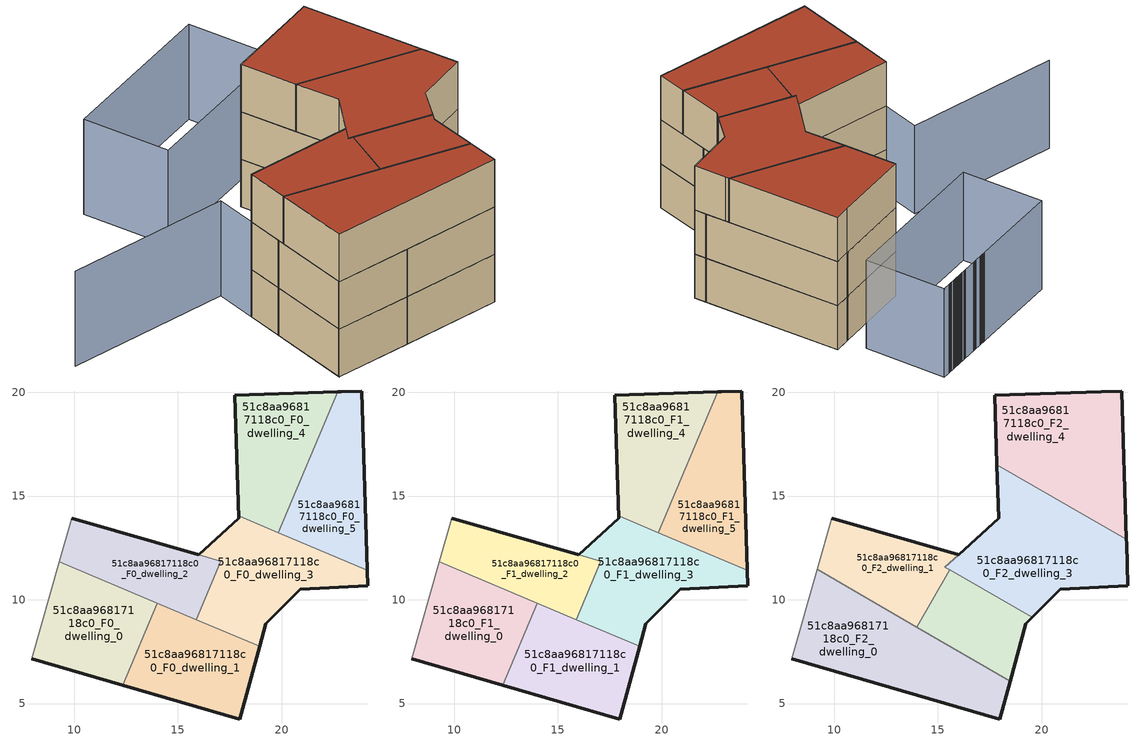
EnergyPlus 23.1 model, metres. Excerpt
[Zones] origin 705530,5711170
51c8aa96817118c0_F0_dwelling_0
 floor ground (EU_floor_Construction): 12.34,5.89 14.01,9.84 9.29,11.84 7.96,7.16 z0
 wall outside (EU_wall_Construction): 12.34,5.89 7.96,7.16 z0:3
 wall to 51c8aa96817118c0_F0_dwelling_1 (EU_wall_Construction): 14.01,9.84 12.34,5.89 z0:3
 wall adiabatic (EU_wall_Construction): 7.96,7.16 9.29,11.84 z0:3
 wall to 51c8aa96817118c0_F0_dwelling_2 (EU_wall_Construction): 9.29,11.84 14.01,9.84 z0:3
51c8aa96817118c0_F0_dwelling_1
 floor ground (EU_floor_Construction): 17.99,4.26 18.94,7.75 14.01,9.84 12.34,5.89 z0
 wall outside (EU_wall_Construction): 18.94,7.75 17.99,4.26 12.34,5.89 z0:3
 wall to 51c8aa96817118c0_F0_dwelling_3 (EU_wall_Construction): 15.88,9.05 18.94,7.75 z0:3
 wall to 51c8aa96817118c0_F0_dwelling_2 (EU_wall_Construction): 14.01,9.84 15.88,9.05 z0:3
51c8aa96817118c0_F0_dwelling_2
 floor ground (EU_floor_Construction): 15.88,9.05 17.07,11.87 9.88,13.93 9.29,11.84 z0
 wall outside (EU_wall_Construction): 9.88,13.93 16,12.17 z0:3
 wall to 51c8aa96817118c0_F0_dwelling_3 (EU_wall_Construction): 16,12.17 17.07,11.87 / 17.07,11.86 15.88,9.05 z0:3; 17.07,11.86,3 17.07,11.87,0 17.07,11.86,0
 wall adiabatic (EU_wall_Construction): 9.29,11.84 9.88,13.93 z0:3
51c8aa96817118c0_F0_dwelling_3
 floor ground (EU_floor_Construction): 24.16,10.69 24.13,11.42 17.98,14.02 17.94,13.92 16,12.17 17.07,11.87 15.88,9.05 18.94,7.75 19.24,8.85 20.9,10.51 z0
 wall outside (EU_wall_Construction): 16,12.17 17.94,13.92 / 24.13,11.42 24.16,10.69 20.9,10.51 19.24,8.85 18.94,7.75 z0:3
 wall to 51c8aa96817118c0_F0_dwelling_4 (EU_wall_Construction): 17.94,13.92 17.98,14.02 19.84,13.23 z0:3
 wall to 51c8aa96817118c0_F0_dwelling_5 (EU_wall_Construction): 19.84,13.23 24.13,11.42 z0:3
51c8aa96817118c0_F0_dwelling_4
 floor ground (EU_floor_Construction): 19.84,13.23 22.72,20.02 17.73,19.85 17.94,13.92 17.98,14.02 z0
 wall outside (EU_wall_Construction): 17.94,13.92 17.73,19.85 22.72,20.02 z0:3
 wall to 51c8aa96817118c0_F0_dwelling_5 (EU_wall_Construction): 22.72,20.02 19.84,13.23 z0:3
51c8aa96817118c0_F0_dwelling_5
 floor ground (EU_floor_Construction): 24.13,11.42 23.87,20.06 22.87,20.02 22.72,20.02 19.84,13.23 z0
 wall outside (EU_wall_Construction): 22.72,20.02 22.87,20.02 23.87,20.06 24.13,11.42 z0:3
51c8aa96817118c0_F1_dwelling_0
 floor to 51c8aa96817118c0_F0_dwelling_0 (EU_floor_Construction): 12.34,5.89 14.01,9.84 9.29,11.84 7.96,7.16 z3
 wall outside (EU_wall_Construction): 12.34,5.89 7.96,7.16 z3:6
 wall to 51c8aa96817118c0_F1_dwelling_1 (EU_wall_Construction): 14.01,9.84 12.34,5.89 z3:6
 wall adiabatic (EU_wall_Construction): 7.96,7.16 9.29,11.84 z3:6
 wall to 51c8aa96817118c0_F1_dwelling_2 (EU_wall_Construction): 9.29,11.84 14.01,9.84 z3:6
51c8aa96817118c0_F1_dwelling_1
 floor to 51c8aa96817118c0_F0_dwelling_1 (EU_floor_Construction): 17.99,4.26 18.94,7.75 14.01,9.84 12.34,5.89 z3
 wall outside (EU_wall_Construction): 18.94,7.75 17.99,4.26 12.34,5.89 z3:6
 wall to 51c8aa96817118c0_F1_dwelling_3 (EU_wall_Construction): 15.88,9.05 18.94,7.75 z3:6
 wall to 51c8aa96817118c0_F1_dwelling_2 (EU_wall_Construction): 14.01,9.84 15.88,9.05 z3:6
 ceiling adiabatic (EU_roof_Construction): 18.94,7.75 18.49,6.08 13.98,8.68 14.53,9.62 z6
51c8aa96817118c0_F1_dwelling_2
 floor to 51c8aa96817118c0_F0_dwelling_2 (EU_floor_Construction): 15.88,9.05 17.07,11.87 9.88,13.93 9.29,11.84 z3
 wall outside (EU_wall_Construction): 9.88,13.93 16,12.17 z3:6
 wall to 51c8aa96817118c0_F1_dwelling_3 (EU_wall_Construction): 16,12.17 17.07,11.87 / 17.07,11.86 15.88,9.05 z3:6; 17.07,11.86,6 17.07,11.87,3 17.07,11.86,3
 wall adiabatic (EU_wall_Construction): 9.29,11.84 9.88,13.93 z3:6
 ceiling adiabatic (EU_roof_Construction): 17.07,11.86 15.88,9.05 14.53,9.62 15.58,11.44 15.34,11.58 16.63,10.83 z6
51c8aa96817118c0_F1_dwelling_3
 floor to 51c8aa96817118c0_F0_dwelling_3 (EU_floor_Construction): 24.16,10.69 24.13,11.42 17.98,14.02 17.94,13.92 16,12.17 17.07,11.87 15.88,9.05 18.94,7.75 19.24,8.85 20.9,10.51 z3
 wall outside (EU_wall_Construction): 16,12.17 17.94,13.92 / 24.13,11.42 24.16,10.69 20.9,10.51 19.24,8.85 18.94,7.75 z3:6
 wall to 51c8aa96817118c0_F1_dwelling_4 (EU_wall_Construction): 17.94,13.92 17.98,14.02 19.84,13.23 z3:6
 wall to 51c8aa96817118c0_F1_dwelling_5 (EU_wall_Construction): 19.84,13.23 24.13,11.42 z3:6
51c8aa96817118c0_F1_dwelling_4
 floor to 51c8aa96817118c0_F0_dwelling_4 (EU_floor_Construction): 19.84,13.23 22.72,20.02 17.73,19.85 17.94,13.92 17.98,14.02 z3
 wall outside (EU_wall_Construction): 17.94,13.92 17.73,19.85 22.72,20.02 z3:6
 wall to 51c8aa96817118c0_F1_dwelling_5 (EU_wall_Construction): 22.72,20.02 19.84,13.23 z3:6
51c8aa96817118c0_F1_dwelling_5
 floor to 51c8aa96817118c0_F0_dwelling_5 (EU_floor_Construction): 24.13,11.42 23.87,20.06 22.87,20.02 22.72,20.02 19.84,13.23 z3
 wall outside (EU_wall_Construction): 22.72,20.02 22.87,20.02 23.87,20.06 24.13,11.42 z3:6
51c8aa96817118c0_F2_dwelling_0
 floor to 51c8aa96817118c0_F1_dwelling_0 (EU_floor_Construction): 12.34,5.89 13.61,8.9 9.18,11.46 7.96,7.16 z6
 floor to 51c8aa96817118c0_F1_dwelling_1 (EU_floor_Construction): 17.99,4.26 18.49,6.08 13.61,8.9 12.34,5.89 z6
 wall outside (EU_wall_Construction): 18.49,6.08 17.99,4.26 7.96,7.16 z6:9
 wall adiabatic (EU_wall_Construction): 7.96,7.16 9.18,11.46 z6:9
 wall to 51c8aa96817118c0_F2_dwelling_1 (EU_wall_Construction): 9.18,11.46 13.98,8.68 z6:9
 wall to 51c8aa96817118c0_F2_dwelling_2 (EU_wall_Construction): 13.98,8.68 18.49,6.08 z6:9
 roof outside (EU_roof_Construction): 18.49,6.08 17.99,4.26 7.96,7.16 9.18,11.46 z9
51c8aa96817118c0_F2_dwelling_1
 floor to 51c8aa96817118c0_F1_dwelling_2 (EU_floor_Construction): 14.53,9.62 15.58,11.44 15.34,11.58 16,12.17 9.88,13.93 9.29,11.84 z6
 floor to 51c8aa96817118c0_F1_dwelling_0 (EU_floor_Construction): 13.61,8.9 14.01,9.84 9.29,11.84 9.18,11.46 z6
 floor to 51c8aa96817118c0_F1_dwelling_1 (EU_floor_Construction): 13.98,8.68 14.53,9.62 14.01,9.84 13.61,8.9 z6
 wall outside (EU_wall_Construction): 9.88,13.93 16,12.17 z6:9
 wall to 51c8aa96817118c0_F2_dwelling_2 (EU_wall_Construction): 15.58,11.44 13.98,8.68 z6:9
 wall adiabatic (EU_wall_Construction): 9.18,11.46 9.88,13.93 z6:9
 wall to 51c8aa96817118c0_F2_dwelling_3 (EU_wall_Construction): 16,12.17 15.34,11.58 15.58,11.44 z6:9
 roof outside (EU_roof_Construction): 16,12.17 15.34,11.58 15.58,11.44 13.98,8.68 9.18,11.46 9.88,13.93 z9
51c8aa96817118c0_F2_dwelling_2
 floor to 51c8aa96817118c0_F1_dwelling_3 (EU_floor_Construction): 18.94,7.75 19.24,8.85 19.54,9.15 16.63,10.83 15.88,9.05 z6
 floor adiabatic (EU_floor_Construction): 18.49,6.08 18.94,7.75 15.88,9.05 16.63,10.83 19.54,9.15 15.58,11.44 13.98,8.68 z6
 wall outside (EU_wall_Construction): 19.54,9.15 19.24,8.85 18.49,6.08 z6:9
 wall to 51c8aa96817118c0_F2_dwelling_3 (EU_wall_Construction): 15.58,11.44 19.54,9.15 z6:9
 roof outside (EU_roof_Construction): 19.54,9.15 19.24,8.85 18.49,6.08 13.98,8.68 15.58,11.44 z9
51c8aa96817118c0_F2_dwelling_3
 floor to 51c8aa96817118c0_F1_dwelling_3 (EU_floor_Construction): 24.16,10.69 24.13,11.42 17.98,14.02 17.94,13.92 16,12.17 17.07,11.87 16.63,10.83 19.54,9.15 20.9,10.51 z6
 floor to 51c8aa96817118c0_F1_dwelling_4 (EU_floor_Construction): 19.84,13.23 20.57,14.95 17.85,16.52 17.94,13.92 17.98,14.02 z6
 floor to 51c8aa96817118c0_F1_dwelling_2 (EU_floor_Construction): 16.63,10.83 17.07,11.86 16,12.17 15.34,11.58 z6
 floor to 51c8aa96817118c0_F1_dwelling_5 (EU_floor_Construction): 24.13,11.42 24.09,12.91 20.57,14.95 19.84,13.23 z6
 wall outside (EU_wall_Construction): 24.09,12.91 24.09,12.74 24.16,10.69 20.9,10.51 19.54,9.15 / 16,12.17 17.94,13.92 17.85,16.52 z6:9
 wall to 51c8aa96817118c0_F2_dwelling_4 (EU_wall_Construction): 17.85,16.52 24.09,12.91 z6:9
 roof outside (EU_roof_Construction): 24.09,12.91 24.09,12.74 24.16,10.69 20.9,10.51 19.54,9.15 15.34,11.58 17.94,13.92 17.85,16.52 z9
51c8aa96817118c0_F2_dwelling_4
 floor to 51c8aa96817118c0_F1_dwelling_4 (EU_floor_Construction): 20.57,14.95 22.72,20.02 17.73,19.85 17.85,16.52 z6
 floor to 51c8aa96817118c0_F1_dwelling_5 (EU_floor_Construction): 24.09,12.91 23.87,20.06 22.87,20.02 22.72,20.02 20.57,14.95 z6
 wall outside (EU_wall_Construction): 17.85,16.52 17.73,19.85 22.87,20.02 23.87,20.06 24.09,12.91 z6:9
 roof outside (EU_roof_Construction): 23.87,20.06 24.09,12.91 17.85,16.52 17.73,19.85 22.87,20.02 z9
shading: 1.17,18.99 10.57,16.3 / 10.57,16.3 7.96,7.16 / 12.66,26.2 22.72,26.44 / 22.72,26.44 22.84,21.28 / 22.84,21.28 12.78,21.04 / 12.78,21.04 12.66,26.2 / 22.72,26.44 12.66,26.2 z0:6
[Building]
EU S2 Campaign: North Axis=0; Terrain=City; Solar Distribution=FullExterior
[Site:Location]
London: Latitude=51.5; Longitude=-0.5; Time Zone=0; Elevation=25
[SizingPeriod:WeatherFileDays]
AnnualSizingPeriod: Begin Month=1; Begin Day of Month=1; End Month=12; End Day of Month=31; Day of Week for Start Day=Monday; Use Weather File Daylight Saving Period=No; Use Weather File Rain and Snow Indicators=No
[MATERIAL]
EU_InternalMass_Material: Roughness=MediumRough; Thickness=0.1; Conductivity=1; Density=1800; Specific Heat=900; Thermal Absorptance=0.9; Solar Absorptance=0.7; Visible Absorptance=0.7
[MATERIAL:NOMASS] Roughness=MediumRough; Thermal Absorptance=0.9; Solar Absorptance=0.7; Visible Absorptance=0.7
Name | Thermal Resistance
EU_wall_NoMass | 1.04674
EU_roof_NoMass | 4.32442
EU_floor_NoMass | 2.04616
[CONSTRUCTION]
EU_wall_Construction: EU_wall_NoMass
EU_roof_Construction: EU_roof_NoMass
EU_floor_Construction: EU_floor_NoMass
EU_InternalMass_Construction: EU_InternalMass_Material
[ZONE] Type=1; Multiplier=1; Ceiling Height=autocalculate; Floor Area=autocalculate; Part of Total Floor Area=Yes
Name | Volume
51c8aa96817118c0_F0_dwelling_0; 51c8aa96817118c0_F1_dwelling_0 | 66.3794
51c8aa96817118c0_F2_dwelling_0 | 99.5735
51c8aa96817118c0_F0_dwelling_1; 51c8aa96817118c0_F1_dwelling_1 | 66.3801
51c8aa96817118c0_F2_dwelling_1 | 57.6826
51c8aa96817118c0_F0_dwelling_2; 51c8aa96817118c0_F1_dwelling_2 | 57.145
51c8aa96817118c0_F2_dwelling_2 | 45.8298
51c8aa96817118c0_F0_dwelling_3; 51c8aa96817118c0_F1_dwelling_3 | 75.6262
51c8aa96817118c0_F2_dwelling_3 | 98.896
51c8aa96817118c0_F0_dwelling_4; 51c8aa96817118c0_F1_dwelling_4 | 66.3911
51c8aa96817118c0_F2_dwelling_4 | 96.3245
51c8aa96817118c0_F0_dwelling_5; 51c8aa96817118c0_F1_dwelling_5 | 66.3743
[INTERNALMASS] Construction=EU_InternalMass_Construction
Name | Zone or ZoneList | Surface Area
51c8aa96817118c0_F0_dwelling_0_EU_InternalMass | 51c8aa96817118c0_F0_dwelling_0 | 22.1267
51c8aa96817118c0_F0_dwelling_1_EU_InternalMass | 51c8aa96817118c0_F0_dwelling_1 | 22.1266
51c8aa96817118c0_F0_dwelling_2_EU_InternalMass | 51c8aa96817118c0_F0_dwelling_2 | 19.0503
51c8aa96817118c0_F0_dwelling_3_EU_InternalMass | 51c8aa96817118c0_F0_dwelling_3 | 25.2081
51c8aa96817118c0_F0_dwelling_4_EU_InternalMass | 51c8aa96817118c0_F0_dwelling_4 | 22.1306
51c8aa96817118c0_F0_dwelling_5_EU_InternalMass | 51c8aa96817118c0_F0_dwelling_5 | 22.1247
51c8aa96817118c0_F1_dwelling_0_EU_InternalMass | 51c8aa96817118c0_F1_dwelling_0 | 22.1267
51c8aa96817118c0_F1_dwelling_1_EU_InternalMass | 51c8aa96817118c0_F1_dwelling_1 | 22.1266
51c8aa96817118c0_F1_dwelling_2_EU_InternalMass | 51c8aa96817118c0_F1_dwelling_2 | 19.0503
51c8aa96817118c0_F1_dwelling_3_EU_InternalMass | 51c8aa96817118c0_F1_dwelling_3 | 25.2081
51c8aa96817118c0_F1_dwelling_4_EU_InternalMass | 51c8aa96817118c0_F1_dwelling_4 | 22.1306
51c8aa96817118c0_F1_dwelling_5_EU_InternalMass | 51c8aa96817118c0_F1_dwelling_5 | 22.1247
51c8aa96817118c0_F2_dwelling_0_EU_InternalMass | 51c8aa96817118c0_F2_dwelling_0 | 33.1913
51c8aa96817118c0_F2_dwelling_1_EU_InternalMass | 51c8aa96817118c0_F2_dwelling_1 | 19.2274
51c8aa96817118c0_F2_dwelling_2_EU_InternalMass | 51c8aa96817118c0_F2_dwelling_2 | 15.2769
51c8aa96817118c0_F2_dwelling_3_EU_InternalMass | 51c8aa96817118c0_F2_dwelling_3 | 32.965
51c8aa96817118c0_F2_dwelling_4_EU_InternalMass | 51c8aa96817118c0_F2_dwelling_4 | 32.1116
[OTHEREQUIPMENT] Fuel Type=Electricity; Design Level Calculation Method=Watts/Area; Power per Zone Floor Area=1; Fraction Latent=0; Fraction Radiant=0; Fraction Lost=0; Carbon Dioxide Generation Rate=0; EndUse Subcategory=EU_Step8_InternalGains
Name | Zone or ZoneList or Space or SpaceList | Schedule
EU_Step8_InternalGain_51c8aa96817118c0_F0_dwelling_0_f000 | 51c8aa96817118c0_F0_dwelling_0 | EU_Step8_GainSchedule_51c8aa96817118c0_F0_dwelling_0_f000
EU_Step8_InternalGain_51c8aa96817118c0_F0_dwelling_1_f000 | 51c8aa96817118c0_F0_dwelling_1 | EU_Step8_GainSchedule_51c8aa96817118c0_F0_dwelling_1_f000
EU_Step8_InternalGain_51c8aa96817118c0_F0_dwelling_2_f000 | 51c8aa96817118c0_F0_dwelling_2 | EU_Step8_GainSchedule_51c8aa96817118c0_F0_dwelling_2_f000
EU_Step8_InternalGain_51c8aa96817118c0_F0_dwelling_3_f000 | 51c8aa96817118c0_F0_dwelling_3 | EU_Step8_GainSchedule_51c8aa96817118c0_F0_dwelling_3_f000
EU_Step8_InternalGain_51c8aa96817118c0_F0_dwelling_4_f000 | 51c8aa96817118c0_F0_dwelling_4 | EU_Step8_GainSchedule_51c8aa96817118c0_F0_dwelling_4_f000
EU_Step8_InternalGain_51c8aa96817118c0_F0_dwelling_5_f000 | 51c8aa96817118c0_F0_dwelling_5 | EU_Step8_GainSchedule_51c8aa96817118c0_F0_dwelling_5_f000
EU_Step8_InternalGain_51c8aa96817118c0_F1_dwelling_0_f000 | 51c8aa96817118c0_F1_dwelling_0 | EU_Step8_GainSchedule_51c8aa96817118c0_F1_dwelling_0_f000
EU_Step8_InternalGain_51c8aa96817118c0_F1_dwelling_1_f000 | 51c8aa96817118c0_F1_dwelling_1 | EU_Step8_GainSchedule_51c8aa96817118c0_F1_dwelling_1_f000
EU_Step8_InternalGain_51c8aa96817118c0_F1_dwelling_2_f000 | 51c8aa96817118c0_F1_dwelling_2 | EU_Step8_GainSchedule_51c8aa96817118c0_F1_dwelling_2_f000
EU_Step8_InternalGain_51c8aa96817118c0_F1_dwelling_3_f000 | 51c8aa96817118c0_F1_dwelling_3 | EU_Step8_GainSchedule_51c8aa96817118c0_F1_dwelling_3_f000
EU_Step8_InternalGain_51c8aa96817118c0_F1_dwelling_4_f000 | 51c8aa96817118c0_F1_dwelling_4 | EU_Step8_GainSchedule_51c8aa96817118c0_F1_dwelling_4_f000
EU_Step8_InternalGain_51c8aa96817118c0_F1_dwelling_5_f000 | 51c8aa96817118c0_F1_dwelling_5 | EU_Step8_GainSchedule_51c8aa96817118c0_F1_dwelling_5_f000
EU_Step8_InternalGain_51c8aa96817118c0_F2_dwelling_0_f000 | 51c8aa96817118c0_F2_dwelling_0 | EU_Step8_GainSchedule_51c8aa96817118c0_F2_dwelling_0_f000
EU_Step8_InternalGain_51c8aa96817118c0_F2_dwelling_1_f000 | 51c8aa96817118c0_F2_dwelling_1 | EU_Step8_GainSchedule_51c8aa96817118c0_F2_dwelling_1_f000
EU_Step8_InternalGain_51c8aa96817118c0_F2_dwelling_2_f000 | 51c8aa96817118c0_F2_dwelling_2 | EU_Step8_GainSchedule_51c8aa96817118c0_F2_dwelling_2_f000
EU_Step8_InternalGain_51c8aa96817118c0_F2_dwelling_3_f000 | 51c8aa96817118c0_F2_dwelling_3 | EU_Step8_GainSchedule_51c8aa96817118c0_F2_dwelling_3_f000
EU_Step8_InternalGain_51c8aa96817118c0_F2_dwelling_4_f000 | 51c8aa96817118c0_F2_dwelling_4 | EU_Step8_GainSchedule_51c8aa96817118c0_F2_dwelling_4_f000
[ZONEVENTILATION:DESIGNFLOWRATE] Schedule=EU_AlwaysOn; Design Flow Rate Calculation Method=AirChanges/Hour; Air Changes per Hour=0.488719; Ventilation Type=Natural; Fan Pressure Rise=0; Fan Total Efficiency=1; Constant Term Coefficient=1; Temperature Term Coefficient=0; Velocity Term Coefficient=0; Velocity Squared Term Coefficient=0; Minimum Indoor Temperature=-100; Maximum Indoor Temperature=100; Delta Temperature=-100; Minimum Outdoor Temperature=-100; Maximum Outdoor Temperature=100; Maximum Wind Speed=40
Name | Zone or ZoneList or Space or SpaceList
EU_ConstantAir_51c8aa96817118c0_F0_dwelling_0 | 51c8aa96817118c0_F0_dwelling_0
EU_ConstantAir_51c8aa96817118c0_F0_dwelling_1 | 51c8aa96817118c0_F0_dwelling_1
EU_ConstantAir_51c8aa96817118c0_F0_dwelling_2 | 51c8aa96817118c0_F0_dwelling_2
EU_ConstantAir_51c8aa96817118c0_F0_dwelling_3 | 51c8aa96817118c0_F0_dwelling_3
EU_ConstantAir_51c8aa96817118c0_F0_dwelling_4 | 51c8aa96817118c0_F0_dwelling_4
EU_ConstantAir_51c8aa96817118c0_F0_dwelling_5 | 51c8aa96817118c0_F0_dwelling_5
EU_ConstantAir_51c8aa96817118c0_F1_dwelling_0 | 51c8aa96817118c0_F1_dwelling_0
EU_ConstantAir_51c8aa96817118c0_F1_dwelling_1 | 51c8aa96817118c0_F1_dwelling_1
EU_ConstantAir_51c8aa96817118c0_F1_dwelling_2 | 51c8aa96817118c0_F1_dwelling_2
EU_ConstantAir_51c8aa96817118c0_F1_dwelling_3 | 51c8aa96817118c0_F1_dwelling_3
EU_ConstantAir_51c8aa96817118c0_F1_dwelling_4 | 51c8aa96817118c0_F1_dwelling_4
EU_ConstantAir_51c8aa96817118c0_F1_dwelling_5 | 51c8aa96817118c0_F1_dwelling_5
EU_ConstantAir_51c8aa96817118c0_F2_dwelling_0 | 51c8aa96817118c0_F2_dwelling_0
EU_ConstantAir_51c8aa96817118c0_F2_dwelling_1 | 51c8aa96817118c0_F2_dwelling_1
EU_ConstantAir_51c8aa96817118c0_F2_dwelling_2 | 51c8aa96817118c0_F2_dwelling_2
EU_ConstantAir_51c8aa96817118c0_F2_dwelling_3 | 51c8aa96817118c0_F2_dwelling_3
EU_ConstantAir_51c8aa96817118c0_F2_dwelling_4 | 51c8aa96817118c0_F2_dwelling_4
[HVACTEMPLATE:THERMOSTAT] Constant Heating Setpoint=20; Constant Cooling Setpoint=50
EU_HeatOnly_51c8aa96817118c0_F0_dwelling_0; EU_HeatOnly_51c8aa96817118c0_F0_dwelling_1; EU_HeatOnly_51c8aa96817118c0_F0_dwelling_2; EU_HeatOnly_51c8aa96817118c0_F0_dwelling_3; EU_HeatOnly_51c8aa96817118c0_F0_dwelling_4; EU_HeatOnly_51c8aa96817118c0_F0_dwelling_5; EU_HeatOnly_51c8aa96817118c0_F1_dwelling_0; EU_HeatOnly_51c8aa96817118c0_F1_dwelling_1; EU_HeatOnly_51c8aa96817118c0_F1_dwelling_2; EU_HeatOnly_51c8aa96817118c0_F1_dwelling_3; EU_HeatOnly_51c8aa96817118c0_F1_dwelling_4; EU_HeatOnly_51c8aa96817118c0_F1_dwelling_5; EU_HeatOnly_51c8aa96817118c0_F2_dwelling_0; EU_HeatOnly_51c8aa96817118c0_F2_dwelling_1; EU_HeatOnly_51c8aa96817118c0_F2_dwelling_2; EU_HeatOnly_51c8aa96817118c0_F2_dwelling_3; EU_HeatOnly_51c8aa96817118c0_F2_dwelling_4
[HVACTEMPLATE:ZONE:IDEALLOADSAIRSYSTEM] System Availability Schedule=EU_AlwaysOn; Maximum Heating Supply Air Temperature=50; Minimum Cooling Supply Air Temperature=13; Maximum Heating Supply Air Humidity Ratio=0.0156; Minimum Cooling Supply Air Humidity Ratio=0.0077; Heating Limit=NoLimit; Cooling Limit=NoLimit; Heating Availability Schedule=EU_AlwaysOn; Cooling Availability Schedule=EU_CoolingOff; Dehumidification Control Type=ConstantSensibleHeatRatio; Cooling Sensible Heat Ratio=0.7; Dehumidification Setpoint=60; Humidification Control Type=None; Humidification Setpoint=30; Outdoor Air Method=None; Outdoor Air Flow Rate per Person=0.00944; Outdoor Air Flow Rate per Zone Floor Area=0; Outdoor Air Flow Rate per Zone=0; Demand Controlled Ventilation Type=None; Outdoor Air Economizer Type=NoEconomizer; Heat Recovery Type=None; Sensible Heat Recovery Effectiveness=0.7; Latent Heat Recovery Effectiveness=0.65
Name | Template Thermostat
51c8aa96817118c0_F0_dwelling_0 | EU_HeatOnly_51c8aa96817118c0_F0_dwelling_0
51c8aa96817118c0_F0_dwelling_1 | EU_HeatOnly_51c8aa96817118c0_F0_dwelling_1
51c8aa96817118c0_F0_dwelling_2 | EU_HeatOnly_51c8aa96817118c0_F0_dwelling_2
51c8aa96817118c0_F0_dwelling_3 | EU_HeatOnly_51c8aa96817118c0_F0_dwelling_3
51c8aa96817118c0_F0_dwelling_4 | EU_HeatOnly_51c8aa96817118c0_F0_dwelling_4
51c8aa96817118c0_F0_dwelling_5 | EU_HeatOnly_51c8aa96817118c0_F0_dwelling_5
51c8aa96817118c0_F1_dwelling_0 | EU_HeatOnly_51c8aa96817118c0_F1_dwelling_0
51c8aa96817118c0_F1_dwelling_1 | EU_HeatOnly_51c8aa96817118c0_F1_dwelling_1
51c8aa96817118c0_F1_dwelling_2 | EU_HeatOnly_51c8aa96817118c0_F1_dwelling_2
51c8aa96817118c0_F1_dwelling_3 | EU_HeatOnly_51c8aa96817118c0_F1_dwelling_3
51c8aa96817118c0_F1_dwelling_4 | EU_HeatOnly_51c8aa96817118c0_F1_dwelling_4
51c8aa96817118c0_F1_dwelling_5 | EU_HeatOnly_51c8aa96817118c0_F1_dwelling_5
51c8aa96817118c0_F2_dwelling_0 | EU_HeatOnly_51c8aa96817118c0_F2_dwelling_0
51c8aa96817118c0_F2_dwelling_1 | EU_HeatOnly_51c8aa96817118c0_F2_dwelling_1
51c8aa96817118c0_F2_dwelling_2 | EU_HeatOnly_51c8aa96817118c0_F2_dwelling_2
51c8aa96817118c0_F2_dwelling_3 | EU_HeatOnly_51c8aa96817118c0_F2_dwelling_3
51c8aa96817118c0_F2_dwelling_4 | EU_HeatOnly_51c8aa96817118c0_F2_dwelling_4
[SIZING:ZONE] Zone Cooling Design Supply Air Temperature Input Method=SupplyAirTemperature; Zone Cooling Design Supply Air Temperature=13; Zone Heating Design Supply Air Temperature Input Method=SupplyAirTemperature; Zone Heating Design Supply Air Temperature=50; Zone Cooling Design Supply Air Humidity Ratio=0.008; Zone Heating Design Supply Air Humidity Ratio=0.008; Cooling Design Air Flow Method=DesignDay; Cooling Design Air Flow Rate=0; Cooling Minimum Air Flow per Zone Floor Area=0.000762; Cooling Minimum Air Flow=0; Cooling Minimum Air Flow Fraction=0.2; Heating Design Air Flow Method=DesignDay; Heating Design Air Flow Rate=0; Heating Maximum Air Flow per Zone Floor Area=0.002032; Heating Maximum Air Flow=0.141576; Heating Maximum Air Flow Fraction=0.3; Account for Dedicated Outdoor Air System=No; Dedicated Outdoor Air System Control Strategy=NeutralSupplyAir; Dedicated Outdoor Air Low Setpoint Temperature for Design=autosize; Dedicated Outdoor Air High Setpoint Temperature for Design=autosize; Zone Load Sizing Method=Sensible Load Only No Latent Load; Zone Latent Cooling Design Supply Air Humidity Ratio Input Method=HumidityRatioDifference; Zone Cooling Design Supply Air Humidity Ratio Difference=0.005; Zone Latent Heating Design Supply Air Humidity Ratio Input Method=HumidityRatioDifference; Zone Humidification Design Supply Air Humidity Ratio Difference=0.005
51c8aa96817118c0_F0_dwelling_0; 51c8aa96817118c0_F0_dwelling_1; 51c8aa96817118c0_F0_dwelling_2; 51c8aa96817118c0_F0_dwelling_3; 51c8aa96817118c0_F0_dwelling_4; 51c8aa96817118c0_F0_dwelling_5; 51c8aa96817118c0_F1_dwelling_0; 51c8aa96817118c0_F1_dwelling_1; 51c8aa96817118c0_F1_dwelling_2; 51c8aa96817118c0_F1_dwelling_3; 51c8aa96817118c0_F1_dwelling_4; 51c8aa96817118c0_F1_dwelling_5; 51c8aa96817118c0_F2_dwelling_0; 51c8aa96817118c0_F2_dwelling_1; 51c8aa96817118c0_F2_dwelling_2; 51c8aa96817118c0_F2_dwelling_3; 51c8aa96817118c0_F2_dwelling_4
[SCHEDULE:CONSTANT]
Name | Hourly Value
EU_AlwaysOn | 1
EU_CoolingOff | 0
[SCHEDULE:FILE] Column Number=1; Rows to Skip at Top=0; Number of Hours of Data=8760; Column Separator=Comma; Interpolate to Timestep=No; Minutes per Item=60; Adjust Schedule for Daylight Savings=Yes
Name | File
EU_Step8_GainSchedule_51c8aa96817118c0_F0_dwelling_0_f000 | ../../schedules/51c8aa96817118c0/51c8aa96817118c0_F0_dwelling_0_f000_gain.csv
EU_Step8_GainSchedule_51c8aa96817118c0_F0_dwelling_1_f000 | ../../schedules/51c8aa96817118c0/51c8aa96817118c0_F0_dwelling_1_f000_gain.csv
EU_Step8_GainSchedule_51c8aa96817118c0_F0_dwelling_2_f000 | ../../schedules/51c8aa96817118c0/51c8aa96817118c0_F0_dwelling_2_f000_gain.csv
EU_Step8_GainSchedule_51c8aa96817118c0_F0_dwelling_3_f000 | ../../schedules/51c8aa96817118c0/51c8aa96817118c0_F0_dwelling_3_f000_gain.csv
EU_Step8_GainSchedule_51c8aa96817118c0_F0_dwelling_4_f000 | ../../schedules/51c8aa96817118c0/51c8aa96817118c0_F0_dwelling_4_f000_gain.csv
EU_Step8_GainSchedule_51c8aa96817118c0_F0_dwelling_5_f000 | ../../schedules/51c8aa96817118c0/51c8aa96817118c0_F0_dwelling_5_f000_gain.csv
EU_Step8_GainSchedule_51c8aa96817118c0_F1_dwelling_0_f000 | ../../schedules/51c8aa96817118c0/51c8aa96817118c0_F1_dwelling_0_f000_gain.csv
EU_Step8_GainSchedule_51c8aa96817118c0_F1_dwelling_1_f000 | ../../schedules/51c8aa96817118c0/51c8aa96817118c0_F1_dwelling_1_f000_gain.csv
EU_Step8_GainSchedule_51c8aa96817118c0_F1_dwelling_2_f000 | ../../schedules/51c8aa96817118c0/51c8aa96817118c0_F1_dwelling_2_f000_gain.csv
EU_Step8_GainSchedule_51c8aa96817118c0_F1_dwelling_3_f000 | ../../schedules/51c8aa96817118c0/51c8aa96817118c0_F1_dwelling_3_f000_gain.csv
EU_Step8_GainSchedule_51c8aa96817118c0_F1_dwelling_4_f000 | ../../schedules/51c8aa96817118c0/51c8aa96817118c0_F1_dwelling_4_f000_gain.csv
EU_Step8_GainSchedule_51c8aa96817118c0_F1_dwelling_5_f000 | ../../schedules/51c8aa96817118c0/51c8aa96817118c0_F1_dwelling_5_f000_gain.csv
EU_Step8_GainSchedule_51c8aa96817118c0_F2_dwelling_0_f000 | ../../schedules/51c8aa96817118c0/51c8aa96817118c0_F2_dwelling_0_f000_gain.csv
EU_Step8_GainSchedule_51c8aa96817118c0_F2_dwelling_1_f000 | ../../schedules/51c8aa96817118c0/51c8aa96817118c0_F2_dwelling_1_f000_gain.csv
EU_Step8_GainSchedule_51c8aa96817118c0_F2_dwelling_2_f000 | ../../schedules/51c8aa96817118c0/51c8aa96817118c0_F2_dwelling_2_f000_gain.csv
EU_Step8_GainSchedule_51c8aa96817118c0_F2_dwelling_3_f000 | ../../schedules/51c8aa96817118c0/51c8aa96817118c0_F2_dwelling_3_f000_gain.csv
EU_Step8_GainSchedule_51c8aa96817118c0_F2_dwelling_4_f000 | ../../schedules/51c8aa96817118c0/51c8aa96817118c0_F2_dwelling_4_f000_gain.csv
